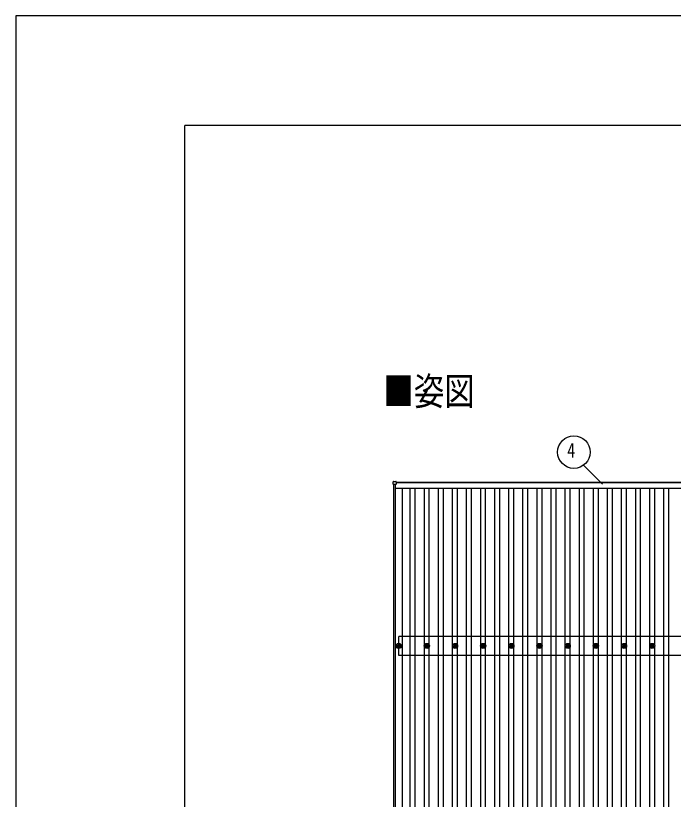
# Model space of a CAD drawing. Units: millimetres, scale not verified. Extents: x -16820 to 16820, y -11880 to 11880.
# Drawn here: x -16820 to -12152, y 6319 to 11880 of the extents above; entities that cross this region are included whole.
import ezdxf
from ezdxf.enums import TextEntityAlignment as Align

# ---------------------------------------------------------------- set-up
doc = ezdxf.new("R2010")
doc.units = ezdxf.units.MM
doc.header["$LTSCALE"] = 50
for name, color, linetype in [('0-2_USER1', 3, 'Continuous'), ('0-5_YKK_13', 4, 'Continuous'), ('0-6_YKK_A1', 4, 'Continuous'), ('0-7_YKK_D', 6, 'Continuous'), ('0-8_YKK_ZWAK', 7, 'Continuous')]:
    doc.layers.add(name, color=color, linetype=linetype)
doc.styles.add('ＭＳ ゴシック', font='')
doc.styles.get('ＭＳ ゴシック').set_extended_font_data('MS Gothic')

msp = doc.modelspace()

# ---------------------------------------------------------------- linework, layer by layer
at = {"layer": '0-5_YKK_13'}
for p, q in [((-14139.7, 8555.15), (-14139.7, 8573.15)), ((-14138.7, 8574.15), (-14120.7, 8574.15)), ((-14119.7, 8573.15), (-14119.7, 8555.15)), ((-14120.7, 8554.15), (-14138.7, 8554.15)), ((-14111.4, 7409.42), (-14106.99, 7409.42)), ((-14111.4, 7405.92), (-14106.99, 7405.92)), ((-14103.15, 7417.67), (-14103.15, 7413.25)), ((-14103.15, 7402.09), (-14103.15, 7397.67)), ((-14099.65, 7417.67), (-14099.65, 7413.25)), ((-14099.65, 7402.09), (-14099.65, 7397.67)), ((-14095.82, 7409.42), (-14091.41, 7409.42)), ((-14095.82, 7405.92), (-14091.41, 7405.92)), ((-13911.4, 7409.42), (-13906.99, 7409.42)), ((-13911.4, 7405.92), (-13906.99, 7405.92)), ((-13903.15, 7417.67), (-13903.15, 7413.25)), ((-13903.15, 7402.09), (-13903.15, 7397.67)), ((-13899.65, 7417.67), (-13899.65, 7413.25)), ((-13899.65, 7402.09), (-13899.65, 7397.67)), ((-13895.82, 7409.42), (-13891.4, 7409.42)), ((-13895.82, 7405.92), (-13891.4, 7405.92)), ((-13711.4, 7409.42), (-13706.99, 7409.42)), ((-13711.4, 7405.92), (-13706.99, 7405.92)), ((-13703.15, 7417.67), (-13703.15, 7413.25)), ((-13703.15, 7402.09), (-13703.15, 7397.67)), ((-13699.65, 7417.67), (-13699.65, 7413.25)), ((-13699.65, 7402.09), (-13699.65, 7397.67)), ((-13695.82, 7409.42), (-13691.4, 7409.42)), ((-13695.82, 7405.92), (-13691.4, 7405.92)), ((-13511.4, 7409.42), (-13506.99, 7409.42)), ((-13511.4, 7405.92), (-13506.99, 7405.92)), ((-13503.15, 7417.67), (-13503.15, 7413.25)), ((-13503.15, 7402.09), (-13503.15, 7397.67)), ((-13499.65, 7417.67), (-13499.65, 7413.25)), ((-13499.65, 7402.09), (-13499.65, 7397.67)), ((-13495.82, 7409.42), (-13491.4, 7409.42)), ((-13495.82, 7405.92), (-13491.4, 7405.92)), ((-13311.4, 7409.42), (-13306.99, 7409.42)), ((-13311.4, 7405.92), (-13306.99, 7405.92)), ((-13303.15, 7417.67), (-13303.15, 7413.25)), ((-13303.15, 7402.09), (-13303.15, 7397.67)), ((-13299.65, 7417.67), (-13299.65, 7413.25)), ((-13299.65, 7402.09), (-13299.65, 7397.67)), ((-13295.82, 7409.42), (-13291.4, 7409.42)), ((-13295.82, 7405.92), (-13291.4, 7405.92)), ((-13111.4, 7409.42), (-13106.99, 7409.42)), ((-13111.4, 7405.92), (-13106.99, 7405.92)), ((-13103.15, 7417.67), (-13103.15, 7413.25)), ((-13103.15, 7402.09), (-13103.15, 7397.67)), ((-13099.65, 7417.67), (-13099.65, 7413.25)), ((-13099.65, 7402.09), (-13099.65, 7397.67)), ((-13095.82, 7409.42), (-13091.4, 7409.42)), ((-13095.82, 7405.92), (-13091.4, 7405.92)), ((-12911.4, 7409.42), (-12906.99, 7409.42)), ((-12911.4, 7405.92), (-12906.99, 7405.92)), ((-12903.15, 7417.67), (-12903.15, 7413.25)), ((-12903.15, 7402.09), (-12903.15, 7397.67)), ((-12899.65, 7417.67), (-12899.65, 7413.25)), ((-12899.65, 7402.09), (-12899.65, 7397.67)), ((-12895.82, 7409.42), (-12891.4, 7409.42)), ((-12895.82, 7405.92), (-12891.4, 7405.92)), ((-12711.4, 7409.42), (-12706.99, 7409.42)), ((-12711.4, 7405.92), (-12706.99, 7405.92)), ((-12703.15, 7417.67), (-12703.15, 7413.25)), ((-12703.15, 7402.09), (-12703.15, 7397.67)), ((-12699.65, 7417.67), (-12699.65, 7413.25)), ((-12699.65, 7402.09), (-12699.65, 7397.67)), ((-12695.82, 7409.42), (-12691.4, 7409.42)), ((-12695.82, 7405.92), (-12691.4, 7405.92)), ((-12511.4, 7409.42), (-12506.99, 7409.42)), ((-12511.4, 7405.92), (-12506.99, 7405.92)), ((-12503.15, 7417.67), (-12503.15, 7413.25)), ((-12503.15, 7402.09), (-12503.15, 7397.67)), ((-12499.65, 7417.67), (-12499.65, 7413.25)), ((-12499.65, 7402.09), (-12499.65, 7397.67)), ((-12495.82, 7409.42), (-12491.4, 7409.42)), ((-12495.82, 7405.92), (-12491.4, 7405.92)), ((-12311.4, 7409.42), (-12306.99, 7409.42)), ((-12311.4, 7405.92), (-12306.99, 7405.92)), ((-12303.15, 7417.67), (-12303.15, 7413.25)), ((-12303.15, 7402.09), (-12303.15, 7397.67)), ((-12299.65, 7417.67), (-12299.65, 7413.25)), ((-12299.65, 7402.09), (-12299.65, 7397.67)), ((-12295.82, 7409.42), (-12291.4, 7409.42)), ((-12295.82, 7405.92), (-12291.4, 7405.92))]:
    msp.add_line(p, q, dxfattribs=at)
for centre, radius in [((-14101.4, 7407.67), 18.25), ((-14101.4, 7407.67), 10.15), ((-14101.4, 7407.67), 5.85), ((-14101.4, 7407.67), 5.25), ((-13901.4, 7407.67), 18.25), ((-13901.4, 7407.67), 10.15), ((-13901.4, 7407.67), 5.85), ((-13901.4, 7407.67), 5.25), ((-13701.4, 7407.67), 18.25), ((-13701.4, 7407.67), 10.15), ((-13701.4, 7407.67), 5.85), ((-13701.4, 7407.67), 5.25), ((-13501.4, 7407.67), 18.25), ((-13501.4, 7407.67), 10.15), ((-13501.4, 7407.67), 5.85), ((-13501.4, 7407.67), 5.25), ((-13301.4, 7407.67), 18.25), ((-13301.4, 7407.67), 10.15), ((-13301.4, 7407.67), 5.85), ((-13301.4, 7407.67), 5.25), ((-13101.4, 7407.67), 18.25), ((-13101.4, 7407.67), 10.15), ((-13101.4, 7407.67), 5.85), ((-13101.4, 7407.67), 5.25), ((-12901.4, 7407.67), 18.25), ((-12901.4, 7407.67), 10.15), ((-12901.4, 7407.67), 5.85), ((-12901.4, 7407.67), 5.25), ((-12701.4, 7407.67), 18.25), ((-12701.4, 7407.67), 10.15), ((-12701.4, 7407.67), 5.85), ((-12701.4, 7407.67), 5.25), ((-12501.4, 7407.67), 18.25), ((-12501.4, 7407.67), 10.15), ((-12501.4, 7407.67), 5.85), ((-12501.4, 7407.67), 5.25), ((-12301.4, 7407.67), 18.25), ((-12301.4, 7407.67), 10.15), ((-12301.4, 7407.67), 5.85), ((-12301.4, 7407.67), 5.25)]:
    msp.add_circle(centre, radius, dxfattribs=at)
for centre, start, end in [((-14138.7, 8573.15), 90, 180), ((-14120.7, 8573.15), 0, 90), ((-14138.7, 8555.15), 180, 270), ((-14120.7, 8555.15), 270, 0)]:
    msp.add_arc(centre, 1, start, end, dxfattribs=at)
at = {"layer": '0-6_YKK_A1'}
for p, q in [((-14119.7, 8570.85), (-8683.1, 8570.85)), ((-8683.1, 8566.06), (-14119.7, 8566.06)), ((-14136.4, 3155.73), (-14136.4, 8554.15)), ((-14124.4, 3155.73), (-14124.4, 8554.15)), ((-14124.4, 8528.06), (-8678.4, 8528.06)), ((-14074.9, 3187.05), (-14074.9, 8528.06)), ((-14018.9, 3187.05), (-14018.9, 8528.06)), ((-13983.9, 3187.05), (-13983.9, 8528.06)), ((-13918.9, 7412.85), (-13918.9, 8528.06)), ((-13883.9, 7412.85), (-13883.9, 8528.06)), ((-13818.9, 3187.05), (-13818.9, 8528.06)), ((-13783.9, 3187.05), (-13783.9, 8528.06)), ((-13718.9, 7412.85), (-13718.9, 8528.06)), ((-13683.9, 7412.85), (-13683.9, 8528.06)), ((-13618.9, 3187.05), (-13618.9, 8528.06)), ((-13583.9, 3187.05), (-13583.9, 8528.06)), ((-13518.9, 7412.85), (-13518.9, 8528.06)), ((-13483.9, 7412.85), (-13483.9, 8528.06)), ((-13418.9, 3187.05), (-13418.9, 8528.06)), ((-13383.9, 3187.05), (-13383.9, 8528.06)), ((-13318.9, 7412.85), (-13318.9, 8528.06)), ((-13283.9, 7412.85), (-13283.9, 8528.06)), ((-13218.9, 3187.05), (-13218.9, 8528.06)), ((-13183.9, 3187.05), (-13183.9, 8528.06)), ((-13118.9, 7412.85), (-13118.9, 8528.06)), ((-13083.9, 7412.85), (-13083.9, 8528.06)), ((-13018.9, 3187.05), (-13018.9, 8528.06)), ((-12983.9, 3187.05), (-12983.9, 8528.06)), ((-12918.9, 7412.85), (-12918.9, 8528.06)), ((-12883.9, 7412.85), (-12883.9, 8528.06)), ((-12818.9, 3187.05), (-12818.9, 8528.06)), ((-12783.9, 3187.05), (-12783.9, 8528.06)), ((-12718.9, 7412.85), (-12718.9, 8528.06)), ((-12683.9, 7412.85), (-12683.9, 8528.06)), ((-12618.9, 3187.05), (-12618.9, 8528.06)), ((-12583.9, 3187.05), (-12583.9, 8528.06)), ((-12518.9, 7412.85), (-12518.9, 8528.06)), ((-12483.9, 7412.85), (-12483.9, 8528.06)), ((-12418.9, 3187.05), (-12418.9, 8528.06)), ((-12383.9, 3187.05), (-12383.9, 8528.06)), ((-12318.9, 7412.85), (-12318.9, 8528.06)), ((-12283.9, 7412.85), (-12283.9, 8528.06)), ((-12218.9, 3187.05), (-12218.9, 8528.06)), ((-12183.9, 3187.05), (-12183.9, 8528.06)), ((-8701.4, 7474.67), (-14101.4, 7474.67)), ((-14101.4, 7340.67), (-14101.4, 7474.67)), ((-13918.9, 4312.85), (-13918.9, 7402.49)), ((-13883.9, 4312.85), (-13883.9, 7402.49)), ((-13718.9, 4312.85), (-13718.9, 7402.49)), ((-13683.9, 4312.85), (-13683.9, 7402.49)), ((-13518.9, 4312.85), (-13518.9, 7402.49)), ((-13483.9, 4312.85), (-13483.9, 7402.49)), ((-13318.9, 4312.85), (-13318.9, 7402.49)), ((-13283.9, 4312.85), (-13283.9, 7402.49)), ((-13118.9, 4312.85), (-13118.9, 7402.49)), ((-13083.9, 4312.85), (-13083.9, 7402.49)), ((-12918.9, 4312.85), (-12918.9, 7402.49)), ((-12883.9, 4312.85), (-12883.9, 7402.49)), ((-12718.9, 4312.85), (-12718.9, 7402.49)), ((-12683.9, 4312.85), (-12683.9, 7402.49)), ((-12518.9, 4312.85), (-12518.9, 7402.49)), ((-12483.9, 4312.85), (-12483.9, 7402.49)), ((-12318.9, 4312.85), (-12318.9, 7402.49)), ((-12283.9, 4312.85), (-12283.9, 7402.49)), ((-8701.4, 7340.67), (-14101.4, 7340.67))]:
    msp.add_line(p, q, dxfattribs=at)
at = {"layer": '0-7_YKK_D'}
msp.add_line((-12654.3, 8555.56), (-12789.04, 8690.3), dxfattribs=at)
msp.add_circle((-12857.6, 8782.88), 115.2, dxfattribs=at)
at = {"layer": '0-8_YKK_ZWAK'}
for p in [(15580.08, 11100), (-15619.92, -10100)]:
    msp.add_line(p, (-15619.92, 11100), dxfattribs=at)
msp.add_lwpolyline([(-16820, -11880), (16820, -11880), (16820, 11880), (-16820, 11880)], close=True, dxfattribs=at)

# ---------------------------------------------------------------- texts
at = {"layer": '0-2_USER1', "style": 'ＭＳ ゴシック', "width": 0.8}
msp.add_text('■姿図', height=197.9, dxfattribs=at).set_placement((-14209.66, 9056.71), align=Align.BOTTOM_LEFT)
at = {"layer": '0-7_YKK_D', "style": 'ＭＳ ゴシック', "width": 0.8}
msp.add_text('4', height=105.6, dxfattribs=at).set_placement((-12905.46, 8710.88), align=Align.BOTTOM_LEFT)

doc.saveas('drawing.dxf')
